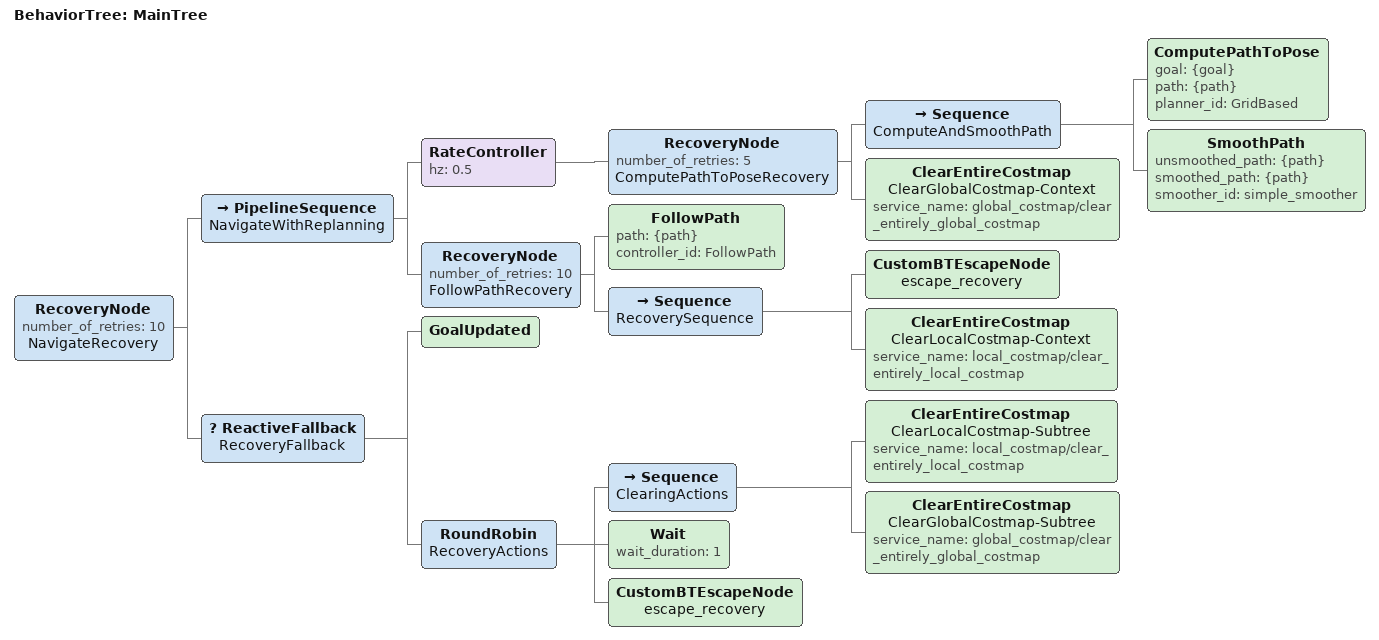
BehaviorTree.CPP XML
<root main_tree_to_execute="MainTree">
  <BehaviorTree ID="MainTree">
    <RecoveryNode number_of_retries="10" name="NavigateRecovery">
      <PipelineSequence name="NavigateWithReplanning">
        <RateController hz="0.5">
          <RecoveryNode number_of_retries="5" name="ComputePathToPoseRecovery">
            <Sequence name="ComputeAndSmoothPath">
              <ComputePathToPose goal="{goal}" path="{path}" planner_id="GridBased"/>
              <SmoothPath unsmoothed_path="{path}" smoothed_path="{path}" smoother_id="simple_smoother"/>
            </Sequence>
            <ClearEntireCostmap name="ClearGlobalCostmap-Context" service_name="global_costmap/clear_entirely_global_costmap"/>
          </RecoveryNode>
        </RateController>

        <RecoveryNode number_of_retries="10" name="FollowPathRecovery">
          <FollowPath path="{path}" controller_id="FollowPath"/>
          <Sequence name="RecoverySequence">
            <CustomBTEscapeNode name="escape_recovery"/>
            <ClearEntireCostmap name="ClearLocalCostmap-Context" service_name="local_costmap/clear_entirely_local_costmap"/>
          </Sequence>
        </RecoveryNode>
      </PipelineSequence>

      <ReactiveFallback name="RecoveryFallback">
        <GoalUpdated/>
        <RoundRobin name="RecoveryActions">
          <Sequence name="ClearingActions">
            <ClearEntireCostmap name="ClearLocalCostmap-Subtree" service_name="local_costmap/clear_entirely_local_costmap"/>
            <ClearEntireCostmap name="ClearGlobalCostmap-Subtree" service_name="global_costmap/clear_entirely_global_costmap"/>
          </Sequence>
          <Wait wait_duration="1"/>
          <CustomBTEscapeNode name="escape_recovery"/>
        </RoundRobin>
      </ReactiveFallback>
    </RecoveryNode>
  </BehaviorTree>
</root>
